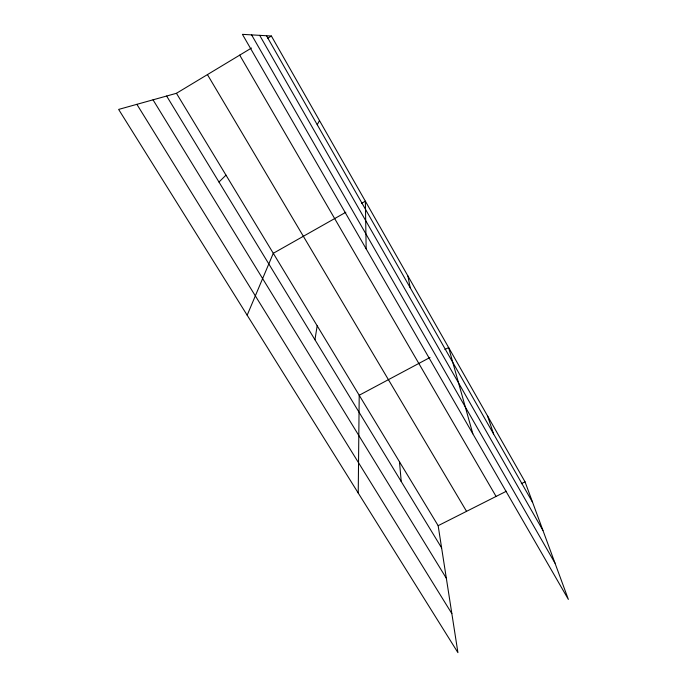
<?xml version="1.0" encoding="UTF-8"?>
<svg xmlns="http://www.w3.org/2000/svg" width="687" height="687" viewBox="0 0 687 687"><rect width="100%" height="100%" fill="white"/><g stroke="black" fill="none" stroke-linecap="round" stroke-linejoin="round"><path stroke-width="1.03" d="M358.236 493.051L359.207 395.248L430.002 357.48M314.947 339.747L317.179 325.81M247.165 315.213L273.289 253.297L345.827 212.257M317.231 124.708L319.489 120.569M218.973 182.029L225.997 175.159M176.447 93.295L438.151 525.675L457.928 652.65L118.636 109.422L176.447 93.295L251.476 48.038M267.767 38.214L271.391 36.025L525.031 481.819L568.364 599.416L242.425 34.35L271.391 36.025M361.645 203.309L365.372 201.205L366.162 248.866M444.901 349.528L448.628 347.545L472.828 433.798M438.151 525.675L506.353 491.248M521.296 483.708L525.031 481.819M136.885 104.338L451.84 613.594M153.029 99.83L446.335 578.256M166.64 96.034L441.612 547.891M207.431 74.6L466.542 511.343M239.711 55.132L496.083 496.435M251.597 34.882L555.002 563.151M259.695 35.346L542.936 530.407M266.496 35.741L532.588 502.334M487.633 416.099L493.575 433.926M407.915 275.985L410.165 287.664M399.499 461.819L401.217 481.518"/></g></svg>
